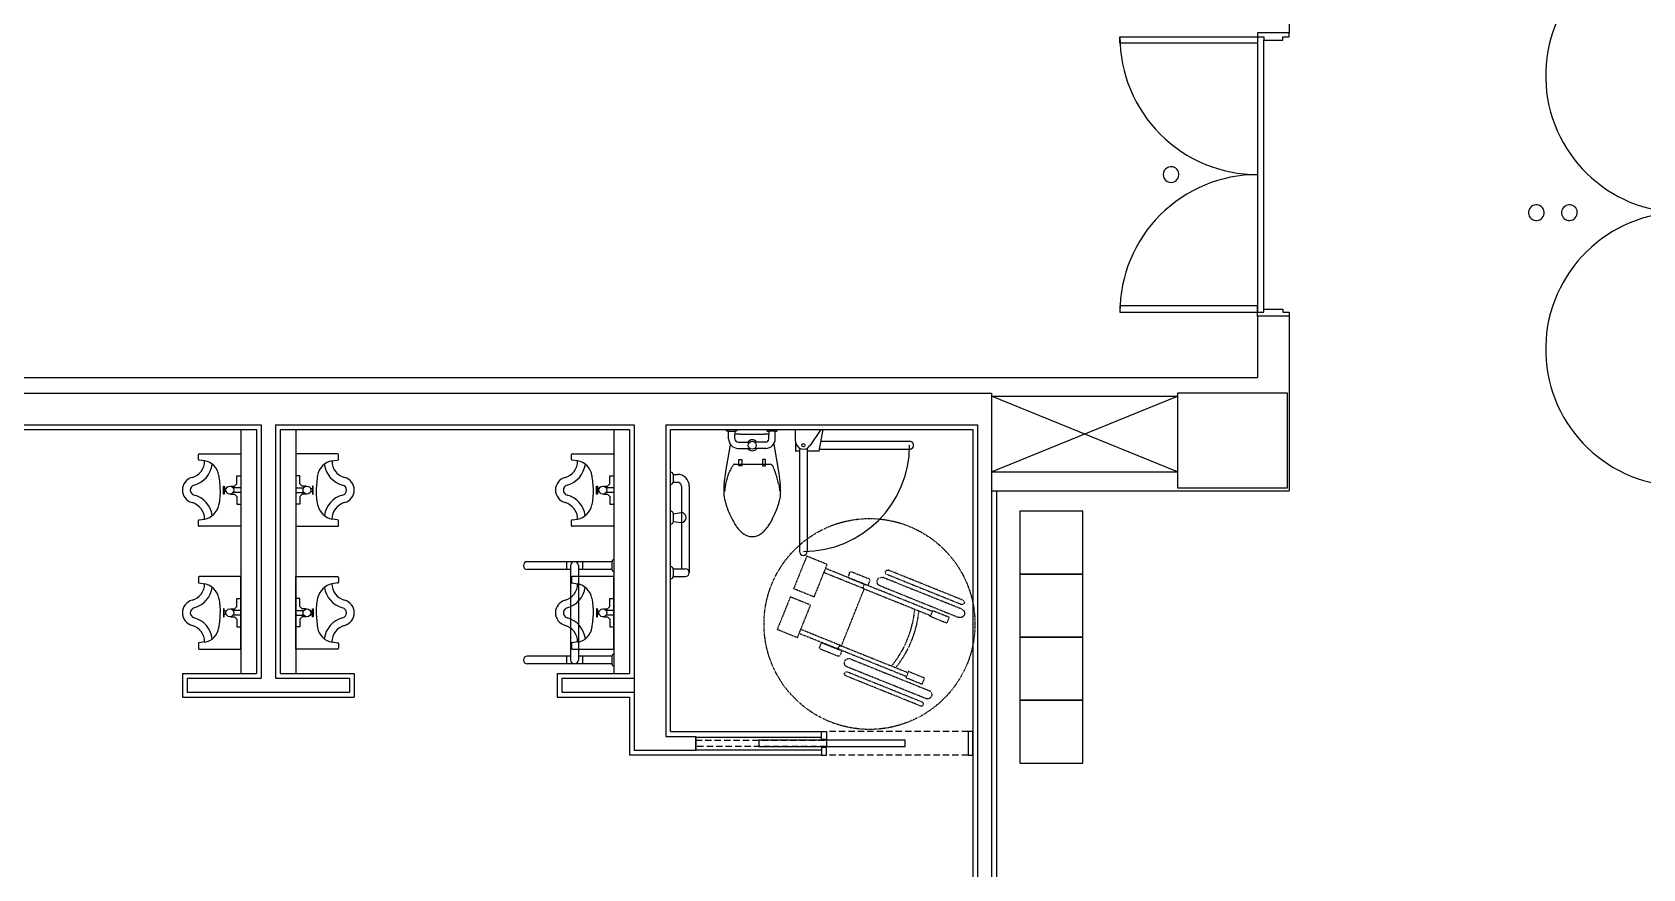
# Model space of a CAD drawing. Header units: millimetres. Extents: x -7718 to 421089, y 87466 to 341395.
# Drawn here: x 124328 to 134560, y 178687 to 184004 of the extents above; entities that cross this region are included whole.
import ezdxf

# ---------------------------------------------------------------- set-up
doc = ezdxf.new("R2010")
doc.units = ezdxf.units.MM
doc.header["$LTSCALE"] = 200
doc.header["$MEASUREMENT"] = 0
doc.linetypes.add('H0', pattern=[0.3, 0.2, -0.1])
doc.linetypes.add('HIDDEN', pattern=[2, 1, -1])
doc.layers.add('e-plan', color=9, linetype='CONTINUOUS')

msp = doc.modelspace()

# ---------------------------------------------------------------- linework, layer by layer
at = {"layer": 'e-plan'}
for p, q in [((132313, 191599), (132313, 183999)), ((132313, 183999), (132113, 183999)), ((132113, 183999), (132113, 183974)), ((132313, 183974), (132313, 183999)), ((131238, 183974), (132113, 183974)), ((131238, 183934), (131238, 183974)), ((132113, 183934), (131238, 183934)), ((132113, 183974), (132113, 182224)), ((132113, 183974), (132153, 183974)), ((132113, 183974), (132113, 183934)), ((132153, 183974), (132153, 183954)), ((132153, 182244), (132153, 183954)), ((132153, 183954), (132273, 183954)), ((132273, 183954), (132273, 183974)), ((132273, 183974), (132313, 183974)), ((132113, 182264), (131238, 182264)), ((131238, 182264), (131238, 182224)), ((132113, 182224), (132113, 182264)), ((132153, 182224), (132153, 182244)), ((132153, 182244), (132273, 182244)), ((132273, 182244), (132273, 182224)), ((131238, 182224), (132113, 182224)), ((132113, 182199), (132113, 182224)), ((132113, 182224), (132153, 182224)), ((132113, 182199), (132113, 181809)), ((132313, 182199), (132113, 182199)), ((132273, 182224), (132313, 182224)), ((132313, 182224), (132313, 182199)), ((132313, 182199), (132313, 181089)), ((122503, 181809), (132113, 181809)), ((123603, 181709), (130423, 181709)), ((130423, 181709), (130423, 178014)), ((130423, 181690), (131603, 181690)), ((130423, 181209), (131603, 181690)), ((131603, 181209), (130423, 181690)), ((123603, 181509), (125783, 181509)), ((123603, 181479), (125753, 181479)), ((125753, 181479), (125753, 179929)), ((125783, 181509), (125783, 179899)), ((125873, 181509), (128153, 181509)), ((125873, 181509), (125873, 179899)), ((125903, 181479), (128123, 181479)), ((125903, 181479), (125903, 179929)), ((128123, 181479), (128123, 179929)), ((128153, 181509), (128153, 179439)), ((128353, 181509), (128353, 179529)), ((128353, 181509), (130333, 181509)), ((128383, 181479), (130303, 181479)), ((128383, 179559), (128383, 181479)), ((130303, 181479), (130303, 177984)), ((130333, 181509), (130333, 178014)), ((125388, 181324), (125653, 181324)), ((125653, 181324), (125653, 180864)), ((126003, 181324), (126003, 180864)), ((126268, 181324), (126003, 181324)), ((127758, 181324), (128023, 181324)), ((128023, 181324), (128023, 180864)), ((125383, 181289), (125383, 181319)), ((125423, 181279), (125388, 181284)), ((126233, 181279), (126268, 181284)), ((126273, 181289), (126273, 181319)), ((127753, 181289), (127753, 181319)), ((127793, 181279), (127758, 181284)), ((125543, 181069), (125543, 181119)), ((125543, 181119), (125548, 181119)), ((125548, 181119), (125548, 181069)), ((125588, 181119), (125613, 181119)), ((125613, 181119), (125628, 181134)), ((125628, 181134), (125628, 181184)), ((125628, 181184), (125653, 181184)), ((126028, 181184), (126003, 181184)), ((126028, 181134), (126028, 181184)), ((126043, 181119), (126028, 181134)), ((126068, 181119), (126043, 181119)), ((126113, 181119), (126108, 181119)), ((126108, 181119), (126108, 181069)), ((126113, 181069), (126113, 181119)), ((127913, 181069), (127913, 181119)), ((127913, 181119), (127918, 181119)), ((127918, 181119), (127918, 181069)), ((127958, 181119), (127983, 181119)), ((127983, 181119), (127998, 181134)), ((127998, 181134), (127998, 181184)), ((127998, 181184), (128023, 181184)), ((130423, 181209), (131603, 181209)), ((125548, 181069), (125543, 181069)), ((125558, 181104), (125548, 181104)), ((125558, 181084), (125548, 181084)), ((125588, 181069), (125613, 181069)), ((125653, 181109), (125603, 181109)), ((125653, 181079), (125603, 181079)), ((125613, 181069), (125628, 181054)), ((125628, 181054), (125628, 181004)), ((126003, 181109), (126053, 181109)), ((126003, 181079), (126053, 181079)), ((126043, 181069), (126028, 181054)), ((126028, 181054), (126028, 181004)), ((126068, 181069), (126043, 181069)), ((126098, 181104), (126108, 181104)), ((126098, 181084), (126108, 181084)), ((126108, 181069), (126113, 181069)), ((127918, 181069), (127913, 181069)), ((127928, 181104), (127918, 181104)), ((127928, 181084), (127918, 181084)), ((127958, 181069), (127983, 181069)), ((128023, 181109), (127973, 181109)), ((128023, 181079), (127973, 181079)), ((127983, 181069), (127998, 181054)), ((127998, 181054), (127998, 181004)), ((130423, 181089), (132313, 181089)), ((130453, 181089), (130453, 177984)), ((125628, 181004), (125653, 181004)), ((126028, 181004), (126003, 181004)), ((127998, 181004), (128023, 181004)), ((131003, 180959), (130603, 180959)), ((130603, 180959), (130603, 180559)), ((131003, 180559), (131003, 180959)), ((125383, 180869), (125383, 180899)), ((125388, 180904), (125423, 180909)), ((125653, 180864), (125388, 180864)), ((126003, 180864), (126268, 180864)), ((126268, 180904), (126233, 180909)), ((126273, 180869), (126273, 180899)), ((127753, 180869), (127753, 180899)), ((127758, 180904), (127793, 180909)), ((128023, 180864), (127758, 180864)), ((125383, 180539), (125383, 180509)), ((125653, 180544), (125388, 180544)), ((125388, 180504), (125423, 180499)), ((125653, 180084), (125653, 180544)), ((126003, 180084), (126003, 180544)), ((126003, 180544), (126268, 180544)), ((126268, 180504), (126233, 180499)), ((126273, 180539), (126273, 180509)), ((127753, 180539), (127753, 180509)), ((128023, 180544), (127758, 180544)), ((127758, 180504), (127793, 180499)), ((128023, 180084), (128023, 180544)), ((130603, 180559), (131003, 180559)), ((131003, 180559), (130603, 180559)), ((130603, 180559), (130603, 180159)), ((131003, 180159), (131003, 180559)), ((125628, 180354), (125628, 180404)), ((125628, 180404), (125653, 180404)), ((126028, 180404), (126003, 180404)), ((126028, 180354), (126028, 180404)), ((127998, 180354), (127998, 180404)), ((127998, 180404), (128023, 180404)), ((125548, 180339), (125543, 180339)), ((125543, 180339), (125543, 180289)), ((125548, 180289), (125548, 180339)), ((125558, 180324), (125548, 180324)), ((125558, 180304), (125548, 180304)), ((125588, 180339), (125613, 180339)), ((125653, 180329), (125603, 180329)), ((125653, 180299), (125603, 180299)), ((125613, 180339), (125628, 180354)), ((126003, 180329), (126053, 180329)), ((126003, 180299), (126053, 180299)), ((126043, 180339), (126028, 180354)), ((126068, 180339), (126043, 180339)), ((126098, 180324), (126108, 180324)), ((126098, 180304), (126108, 180304)), ((126108, 180339), (126113, 180339)), ((126108, 180289), (126108, 180339)), ((126113, 180339), (126113, 180289)), ((127918, 180339), (127913, 180339)), ((127913, 180339), (127913, 180289)), ((127918, 180289), (127918, 180339)), ((127928, 180324), (127918, 180324)), ((127928, 180304), (127918, 180304)), ((127958, 180339), (127983, 180339)), ((128023, 180329), (127973, 180329)), ((128023, 180299), (127973, 180299)), ((127983, 180339), (127998, 180354)), ((125543, 180289), (125548, 180289)), ((125588, 180289), (125613, 180289)), ((125613, 180289), (125628, 180274)), ((125628, 180274), (125628, 180224)), ((125628, 180224), (125653, 180224)), ((126028, 180224), (126003, 180224)), ((126043, 180289), (126028, 180274)), ((126028, 180274), (126028, 180224)), ((126068, 180289), (126043, 180289)), ((126113, 180289), (126108, 180289)), ((127913, 180289), (127918, 180289)), ((127958, 180289), (127983, 180289)), ((127983, 180289), (127998, 180274)), ((127998, 180274), (127998, 180224)), ((127998, 180224), (128023, 180224)), ((125383, 180119), (125383, 180089)), ((125423, 180129), (125388, 180124)), ((126233, 180129), (126268, 180124)), ((126273, 180119), (126273, 180089)), ((127753, 180119), (127753, 180089)), ((127793, 180129), (127758, 180124)), ((130603, 180159), (131003, 180159)), ((131003, 180159), (130603, 180159)), ((130603, 180159), (130603, 179759)), ((131003, 179759), (131003, 180159)), ((125388, 180084), (125653, 180084)), ((126268, 180084), (126003, 180084)), ((127758, 180084), (128023, 180084)), ((125283, 179929), (125753, 179929)), ((125283, 179929), (125283, 179779)), ((125313, 179899), (125783, 179899)), ((125313, 179899), (125313, 179809)), ((125873, 179899), (126343, 179899)), ((125903, 179929), (126373, 179929)), ((126343, 179899), (126343, 179809)), ((126373, 179929), (126373, 179779)), ((127663, 179929), (128123, 179929)), ((127663, 179929), (127663, 179779)), ((127693, 179899), (128153, 179899)), ((127693, 179899), (127693, 179809)), ((125313, 179809), (126343, 179809)), ((127693, 179809), (128153, 179809)), ((125283, 179779), (126373, 179779)), ((127663, 179779), (128123, 179779)), ((128123, 179779), (128123, 179409)), ((130603, 179759), (131003, 179759)), ((131003, 179759), (130603, 179759)), ((130603, 179759), (130603, 179359)), ((131003, 179359), (131003, 179759)), ((128353, 179529), (128543, 179529)), ((128383, 179559), (129343, 179559)), ((128543, 179529), (128543, 179439)), ((128543, 179444), (128543, 179524)), ((128543, 179524), (129343, 179524)), ((129873, 179504), (128943, 179504)), ((128943, 179504), (128943, 179464)), ((129343, 179559), (129373, 179559)), ((129343, 179509), (129343, 179559)), ((129373, 179509), (129343, 179509)), ((129373, 179559), (129373, 179509)), ((129873, 179464), (129873, 179504)), ((130303, 179559), (130273, 179559)), ((130273, 179559), (130273, 179409)), ((130303, 179409), (130303, 179559)), ((129343, 179409), (128123, 179409)), ((128543, 179439), (128153, 179439)), ((128543, 179444), (129343, 179444)), ((128943, 179464), (129873, 179464)), ((129373, 179459), (129343, 179459)), ((129343, 179459), (129343, 179409)), ((129343, 179409), (129373, 179409)), ((129373, 179409), (129373, 179459)), ((130273, 179409), (130303, 179409)), ((130603, 179359), (131003, 179359))]:
    msp.add_line(p, q, dxfattribs=at)
at = {"layer": 'e-plan', "ltscale": 0.5}
for p, q in [((132303, 181709), (131603, 181709)), ((131603, 181709), (131603, 181109)), ((132303, 181109), (132303, 181709)), ((131603, 181109), (132303, 181109))]:
    msp.add_line(p, q, dxfattribs=at)
at = {"layer": 'e-plan', "ltscale": 400}
for p, q in [((125653, 181479), (125653, 179929)), ((126003, 181479), (126003, 179929)), ((128023, 181479), (128023, 179929)), ((128742, 181469), (128737, 181479)), ((128752, 181469), (128742, 181469)), ((128752, 181419), (128752, 181469)), ((128752, 181469), (128792, 181469)), ((128792, 181469), (128792, 181447)), ((128802, 181469), (128792, 181469)), ((128792, 181419), (128792, 181447)), ((128807, 181479), (128802, 181469)), ((128827, 181449), (128902, 181449)), ((128902, 181449), (128977, 181449)), ((128993, 181479), (128998, 181469)), ((128998, 181469), (129008, 181469)), ((129008, 181469), (129008, 181447)), ((129048, 181469), (129008, 181469)), ((129008, 181419), (129008, 181447)), ((129048, 181469), (129058, 181469)), ((129048, 181419), (129048, 181469)), ((129058, 181469), (129063, 181479)), ((129177, 181404), (129177, 181479)), ((129337, 181479), (129269, 181376)), ((129327, 181341), (129352, 181479)), ((128732, 181199), (128764, 181382)), ((128812, 181399), (128887, 181399)), ((128812, 181359), (128887, 181359)), ((128988, 181399), (128917, 181399)), ((128988, 181359), (128917, 181359)), ((129039, 181386), (129072, 181199)), ((129177, 181404), (129177, 181341)), ((129202, 181341), (129177, 181341)), ((129202, 181360), (129202, 180704)), ((129252, 181360), (129252, 180704)), ((129327, 181341), (129252, 181341)), ((129330, 181354), (129902, 181354)), ((129339, 181404), (129902, 181404)), ((128787, 181259), (128902, 181259)), ((128817, 181289), (128837, 181289)), ((128817, 181249), (128817, 181289)), ((128837, 181249), (128817, 181249)), ((128837, 181289), (128837, 181249)), ((128902, 181259), (129017, 181259)), ((128987, 181289), (128967, 181289)), ((128967, 181289), (128967, 181249)), ((128967, 181249), (128987, 181249)), ((128987, 181249), (128987, 181289)), ((128400, 181194), (128400, 181144)), ((128400, 181194), (128427, 181194)), ((128400, 181144), (128427, 181144)), ((128452, 181119), (128452, 180950)), ((128502, 181119), (128502, 180569)), ((128400, 180944), (128450, 180951)), ((128400, 180947), (128400, 180890)), ((128452, 180950), (128452, 180887)), ((128400, 180894), (128450, 180887)), ((128452, 180887), (128452, 180594)), ((128010, 180639), (127473, 180639)), ((127723, 180639), (127723, 180589)), ((127748, 180614), (127748, 180014)), ((127798, 180614), (127798, 180014)), ((127823, 180639), (127823, 180589)), ((128010, 180639), (128010, 180589)), ((127748, 180589), (127473, 180589)), ((128010, 180589), (127798, 180589)), ((128400, 180594), (128400, 180544)), ((128400, 180594), (128477, 180594)), ((128400, 180544), (128477, 180544)), ((127748, 180039), (127473, 180039)), ((127723, 180039), (127723, 179989)), ((128010, 180039), (127798, 180039)), ((127823, 180039), (127823, 179989)), ((128010, 180039), (128010, 179989)), ((128010, 179989), (127473, 179989))]:
    msp.add_line(p, q, dxfattribs=at)
at = {"layer": 'e-plan', "linetype": 'HIDDEN', "ltscale": 0.001}
for p, q in [((129248, 180674), (129165, 180467)), ((129377, 180622), (129248, 180674)), ((129377, 180622), (129294, 180415)), ((129614, 180466), (129356, 180570)), ((129625, 180492), (129367, 180596)), ((129520, 180568), (129513, 180548)), ((129518, 180535), (129628, 180491)), ((129644, 180529), (129534, 180573)), ((129642, 180496), (129649, 180516)), ((130234, 180337), (129734, 180538)), ((129757, 180559), (130231, 180368)), ((130241, 180394), (129767, 180585)), ((129144, 180415), (129061, 180209)), ((129273, 180363), (129144, 180415)), ((129294, 180415), (129165, 180467)), ((129469, 180104), (129614, 180466)), ((129614, 180466), (130037, 180296)), ((130047, 180322), (129625, 180492)), ((129713, 180487), (130213, 180285)), ((129190, 180157), (129273, 180363)), ((130034, 180290), (130050, 180328)), ((130050, 180328), (130153, 180287)), ((129061, 180209), (129190, 180157)), ((129469, 180104), (129211, 180208)), ((130138, 180248), (130034, 180290)), ((130153, 180287), (130138, 180248)), ((129459, 180079), (129200, 180182)), ((129331, 180096), (129338, 180116)), ((129352, 180121), (129462, 180077)), ((129469, 180104), (129892, 179934)), ((129446, 180038), (129336, 180083)), ((129881, 179909), (129459, 180079)), ((129468, 180064), (129460, 180044)), ((129526, 180021), (130026, 179820)), ((129971, 179722), (129497, 179913)), ((130005, 179769), (129505, 179970)), ((129507, 179939), (129982, 179748)), ((129894, 179941), (129879, 179902)), ((129879, 179902), (129982, 179861)), ((129997, 179899), (129894, 179941)), ((129982, 179861), (129997, 179899))]:
    msp.add_line(p, q, dxfattribs=at)
at = {"layer": 'e-plan', "linetype": 'H0'}
for p, q in [((128543, 179504), (129373, 179504)), ((128543, 179464), (128543, 179504)), ((130273, 179559), (129373, 179559)), ((129373, 179504), (129373, 179464)), ((129373, 179464), (128543, 179464)), ((130273, 179409), (129373, 179409))]:
    msp.add_line(p, q, dxfattribs=at)
at = {"layer": 'e-plan', "ltscale": 400}
for centre, radius in [((128902, 181379), 25), ((129227, 181379), 10)]:
    msp.add_circle(centre, radius, dxfattribs=at)
at = {"layer": 'e-plan'}
for centre in [(125583, 181094), (126073, 181094), (127953, 181094), (125583, 180314), (126073, 180314), (127953, 180314)]:
    msp.add_circle(centre, 25, dxfattribs=at)
at = {"layer": 'e-plan', "linetype": 'HIDDEN', "ltscale": 0.001}
msp.add_circle((129647, 180243), 670, dxfattribs=at)
at = {"layer": 'e-plan'}
for centre, radius, start, end in [((134813, 183728), 870, 92.3017, 270.0043), ((132113, 183974), 875, 179.9999, 270.0001), ((132113, 182224), 875, 89.9998, 180), ((131563, 183099), 50, 120, 300), ((131563, 183099), 50, 300, 120), ((133884, 182857), 50, 60, 240), ((133884, 182857), 50, 240, 60), ((134813, 181989), 870, 89.9957, 267.6983), ((134094, 182857), 50, 60, 240), ((134094, 182857), 50, 240, 60), ((125388, 181319), 5, 90, 180), ((126268, 181319), 5, 0, 90), ((127758, 181319), 5, 90, 180), ((129227, 181379), 675, 269.9999, 359.9999), ((125314, 181279), 109, 285.3921, 0), ((125314, 181279), 159, 285.3921, 352.7797), ((125388, 181289), 5, 180, 270), ((125407, 181172), 108, 8.077, 81.8699), ((126248, 181172), 108, 98.1301, 171.923), ((126341, 181279), 159, 187.2203, 254.6079), ((126341, 181279), 109, 180, 254.6079), ((126268, 181289), 5, 270, 0), ((127684, 181279), 109, 285.3921, 0), ((127684, 181279), 159, 285.3921, 352.7797), ((127758, 181289), 5, 180, 270), ((127777, 181172), 108, 8.077, 81.8699), ((125365, 181094), 83, 105.3921, 254.6079), ((125365, 181094), 33, 105.3921, 254.6079), ((124573, 181054), 951, 2.4153, 8.077), ((127082, 181054), 951, 171.923, 177.5847), ((126291, 181094), 33, 285.3921, 74.6079), ((126291, 181094), 83, 285.3921, 74.6079), ((127735, 181094), 83, 105.3921, 254.6079), ((127735, 181094), 33, 105.3921, 254.6079), ((126943, 181054), 951, 2.4153, 8.077), ((125314, 180909), 109, 0, 74.6079), ((125314, 180909), 159, 8.3981, 74.6079), ((125171, 181079), 352, 347.0924, 2.4153), ((126484, 181079), 352, 177.5847, 192.9076), ((126341, 180909), 159, 105.3921, 171.6019), ((126341, 180909), 109, 105.3921, 180), ((127684, 180909), 109, 0, 74.6079), ((127684, 180909), 159, 8.3981, 74.6079), ((127541, 181079), 352, 347.0924, 2.4153), ((125395, 181027), 122, 282.9607, 347.0924), ((126260, 181027), 122, 192.9076, 257.0393), ((127765, 181027), 122, 282.9607, 347.0924), ((125388, 180898), 5.89, 98.1301, 171.8699), ((125388, 180869), 5, 180, 270), ((126267, 180898), 5.89, 8.1301, 81.8699), ((126268, 180869), 5, 270, 0), ((127758, 180898), 5.89, 98.1301, 171.8699), ((127758, 180869), 5, 180, 270), ((125388, 180539), 5, 90, 180), ((125388, 180509), 5.89, 188.1301, 261.8699), ((126268, 180539), 5, 0, 90), ((126267, 180509), 5.89, 278.1301, 351.8699), ((127758, 180539), 5, 90, 180), ((127758, 180509), 5.89, 188.1301, 261.8699), ((125314, 180499), 109, 285.3921, 0), ((125314, 180499), 159, 285.3921, 351.6019), ((125395, 180380), 122, 12.9076, 77.0393), ((125171, 180328), 352, 357.5847, 12.9076), ((126484, 180328), 352, 167.0924, 182.4153), ((126260, 180380), 122, 102.9607, 167.0924), ((126341, 180499), 159, 188.3981, 254.6079), ((126341, 180499), 109, 180, 254.6079), ((127684, 180499), 109, 285.3921, 0), ((127684, 180499), 159, 285.3921, 351.6019), ((127765, 180380), 122, 12.9076, 77.0393), ((127541, 180328), 352, 357.5847, 12.9076), ((125365, 180314), 83, 105.3921, 254.6079), ((125365, 180314), 33, 105.3921, 254.6079), ((124573, 180354), 951, 351.923, 357.5847), ((127082, 180354), 951, 182.4153, 188.077), ((126291, 180314), 33, 285.3921, 74.6079), ((126291, 180314), 83, 285.3921, 74.6079), ((127735, 180314), 83, 105.3921, 254.6079), ((127735, 180314), 33, 105.3921, 254.6079), ((126943, 180354), 951, 351.923, 357.5847), ((125314, 180129), 109, 0, 74.6079), ((125314, 180129), 159, 7.2203, 74.6079), ((125407, 180235), 108, 278.1301, 351.923), ((126248, 180235), 108, 188.077, 261.8699), ((126341, 180129), 159, 105.3921, 172.7797), ((126341, 180129), 109, 105.3921, 180), ((127684, 180129), 109, 0, 74.6079), ((127684, 180129), 159, 7.2203, 74.6079), ((127777, 180235), 108, 278.1301, 351.923), ((125388, 180119), 5, 90, 180), ((126268, 180119), 5, 0, 90), ((127758, 180119), 5, 90, 180), ((125388, 180089), 5, 180, 270), ((126268, 180089), 5, 270, 0), ((127758, 180089), 5, 180, 270)]:
    msp.add_arc(centre, radius, start, end, dxfattribs=at)
at = {"layer": 'e-plan', "ltscale": 400}
for centre, radius, start, end in [((128827, 180986), 463, 89.9999, 94.3382), ((128977, 180986), 463, 86.1247, 89.9999), ((128812, 181419), 60, 179.9999, 269.9999), ((128812, 181419), 20, 179.9999, 269.9999), ((128902, 181379), 35, 34.8498, 145.15), ((128902, 181379), 35, 214.8498, 325.15), ((128988, 181419), 20, 269.9999, 359.9999), ((128988, 181419), 60, 269.9999, 359.9999), ((129227, 181404), 50, 179.9999, 326.3456), ((129902, 181379), 25, 269.9997, 89.9999), ((129185, 181004), 475, 150.4325, 153.4349), ((128924, 181153), 174, 143.13, 150.4325), ((128787, 181255), 3.54, 89.9999, 143.13), ((129017, 181246), 12.3, 44.9999, 89.9999), ((128987, 181216), 54.8, 24.0721, 44.9999), ((128771, 181120), 291, 20.556, 24.0721), ((128516, 181024), 564, 18.0286, 20.556), ((128387, 181194), 12.5, 359.9999, 89.9999), ((128387, 181144), 12.5, 269.9999, 359.9999), ((128427, 181119), 75, 359.9999, 89.9999), ((128427, 181119), 25, 359.9999, 89.9999), ((129163, 181094), 441, 175.2363, 181.9723), ((129495, 181066), 775, 170.1534, 175.2363), ((129495, 181066), 775, 170.1534, 175.2363), ((129062, 181060), 337, 168.3434, 175.6012), ((129319, 181008), 599, 164.0545, 168.3434), ((128968, 181108), 234, 157.1946, 164.0545), ((129031, 181081), 303, 153.4349, 157.1946), ((128040, 180869), 1064, 15.9453, 18.0286), ((128267, 180934), 828, 13.5833, 15.9453), ((128309, 181066), 775, 4.7636, 9.8465), ((128835, 181071), 244, 4.3986, 13.5833), ((128641, 181094), 441, 358.0276, 4.7636), ((129025, 181089), 304, 181.9723, 188.7461), ((128936, 181075), 213, 188.7461, 196.836), ((128936, 181075), 213, 188.7461, 196.836), ((128936, 181075), 213, 188.7461, 196.836), ((129168, 181146), 456, 196.836, 198.4349), ((129168, 181146), 456, 196.836, 198.4349), ((129168, 181146), 456, 196.836, 198.4349), ((128636, 181146), 456, 341.565, 343.1638), ((128868, 181075), 213, 343.1638, 351.2538), ((128779, 181089), 304, 351.2538, 358.0276), ((128387, 180947), 12.5, 359.9999, 89.9999), ((128450, 180919), 32, 269.9999, 89.9999), ((129691, 181320), 1007, 198.4349, 199.5108), ((129691, 181320), 1007, 198.4349, 199.5108), ((129272, 181171), 562, 199.5108, 203.9624), ((129569, 181303), 887, 203.9624, 207.5072), ((128235, 181303), 887, 332.4927, 336.0375), ((128532, 181171), 562, 336.0375, 340.4891), ((128113, 181320), 1007, 340.4891, 341.565), ((128387, 180890), 12.5, 269.9999, 359.9999), ((128975, 180994), 217, 207.5072, 216.8698), ((129019, 181027), 273, 216.8698, 225.2191), ((128943, 180951), 165, 225.2191, 236.3099), ((128898, 180882), 82.6, 236.3099, 252.0099), ((128907, 180882), 82.6, 287.99, 303.69), ((128861, 180951), 165, 303.69, 314.7808), ((128785, 181027), 273, 314.7808, 323.13), ((128829, 180994), 217, 323.13, 332.4927), ((128905, 180906), 108, 252.0099, 260.5376), ((128902, 180886), 87.7, 260.5376, 269.9999), ((128902, 180886), 87.7, 269.9999, 279.4623), ((128899, 180906), 108, 279.4623, 287.99), ((127473, 180614), 25, 90, 270), ((127773, 180614), 25, 0, 180), ((128023, 180639), 12.5, 90, 180), ((128387, 180594), 12.5, 359.9999, 89.9999), ((129227, 180704), 25, 179.9999, 359.9999), ((128023, 180589), 12.5, 180, 270), ((128387, 180544), 12.5, 269.9999, 359.9999), ((128477, 180569), 25, 269.9999, 89.9999), ((127473, 180014), 25, 90, 270), ((127773, 180014), 25, 180, 0), ((128023, 180039), 12.5, 90, 180), ((128023, 179989), 12.5, 180, 270)]:
    msp.add_arc(centre, radius, start, end, dxfattribs=at)
at = {"layer": 'e-plan', "linetype": 'HIDDEN', "ltscale": 0.001}
msp.add_arc((129620, 180479), 13.9, 68.0872, 248.0872, dxfattribs=at)
at = {"layer": 'e-plan', "linetype": 'HIDDEN', "ltscale": 0.001, "extrusion": (0, 0, -1)}
for centre, major_axis, start_param, end_param in [((129522, 180544), (9.7, -3.87), 1.573354, 3.14415), ((129530, 180564), (-9.67, 3.95), -0.005026, 1.56577), ((129640, 180520), (-9.68, 3.92), 1.568101, 3.138897), ((129723, 180512), (-23.3, 15.2), 4.516091, 7.657684), ((129762, 180572), (13.7, -2.6), 1.767078, 4.908671), ((129632, 180500), (-9.67, 3.94), 3.13677, 4.707566), ((129267, 180396), (-325, 584), 2.164891, 2.756829), ((129267, 180396), (-273, 640), 2.0724, 2.639989), ((130223, 180311), (-23.3, 15.2), 1.374384, 4.515977), ((130236, 180381), (13.7, -2.6), -1.374341, 1.767252), ((129340, 180092), (9.7, -3.87), 1.573354, 3.14415), ((129348, 180112), (9.7, -3.86), 3.145386, 4.716182), ((129464, 180091), (-11.7, 7.6), 4.516094, 7.657687), ((129450, 180048), (-9.68, 3.93), 3.138418, 4.709215), ((129458, 180068), (9.71, -3.84), -1.564958, 0.005838), ((129515, 179996), (27.4, -5.2), 1.767164, 4.908757), ((129502, 179926), (13.7, -2.6), 1.767252, 4.908844), ((130015, 179795), (-23.3, 15.2), 1.374384, 4.515977)]:
    msp.add_ellipse(centre, major_axis=major_axis, ratio=1, start_param=start_param, end_param=end_param, dxfattribs=at)
at = {"layer": 'e-plan', "linetype": 'HIDDEN', "ltscale": 0.001}
msp.add_ellipse((129976, 179735), major_axis=(-11.7, 7.6), ratio=1, start_param=1.767244, end_param=4.908837, dxfattribs=at)

doc.saveas('drawing.dxf')
